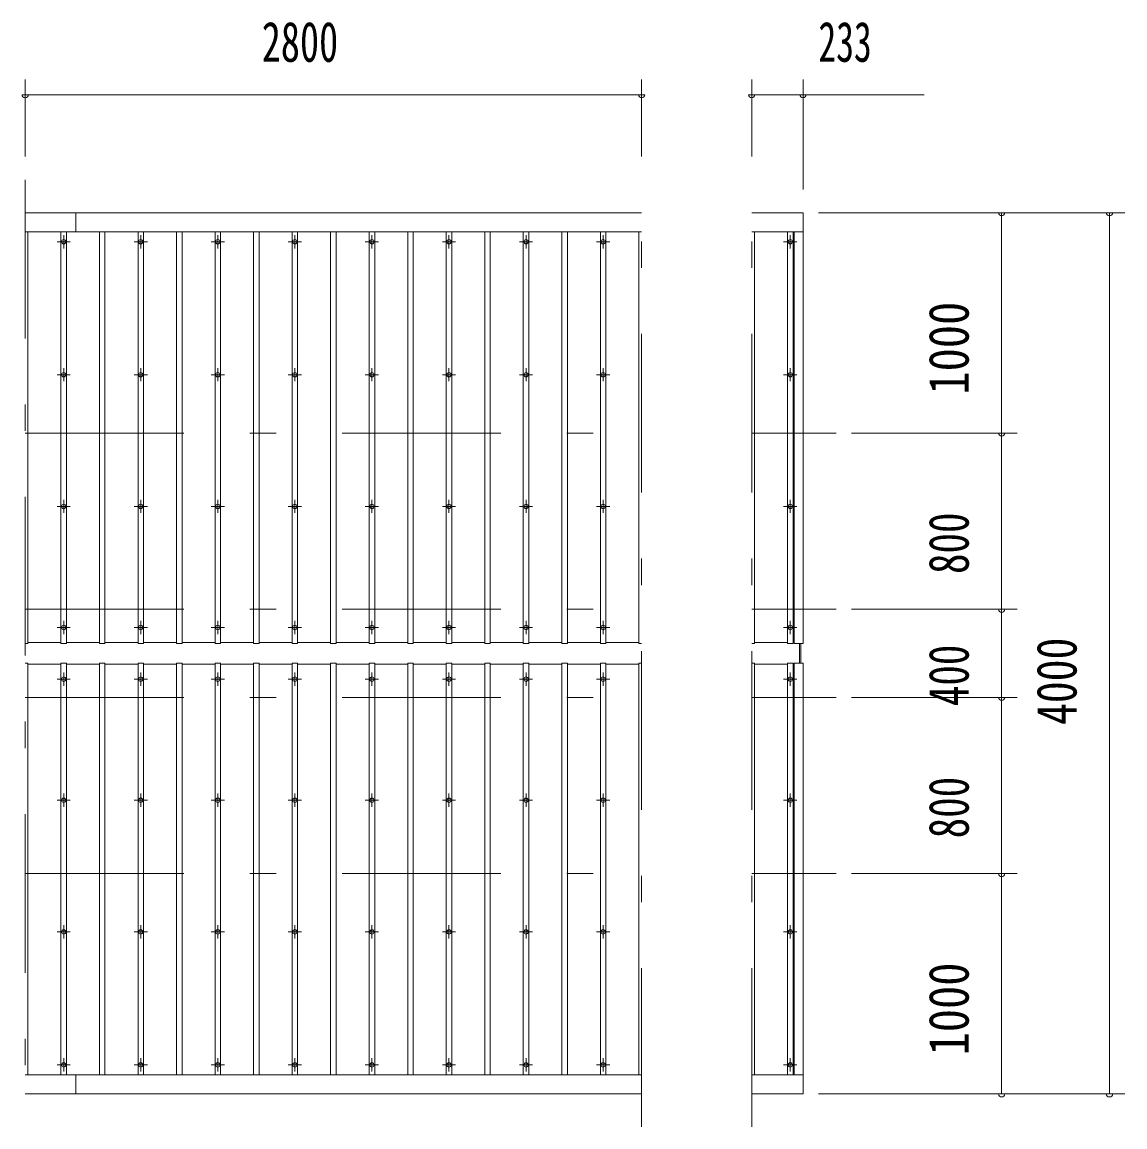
# Model space of a CAD drawing. Units: millimetres, scale not verified. Extents: x -37128 to 37128, y -29862 to 29862.
# Drawn here: x -11902 to -6893, y 23335 to 28351 of the extents above; entities that cross this region are included whole.
import ezdxf
from ezdxf.enums import TextEntityAlignment as Align

# ---------------------------------------------------------------- set-up
doc = ezdxf.new("R2010")
doc.units = ezdxf.units.MM
doc.header["$LTSCALE"] = 60
doc.linetypes.add('USER3', pattern=[24, 12, -5, 2, -5])
for name, color, linetype, lineweight in [('0-2_1-0BOLD', 7, 'Continuous', 18), ('0-3_1-2CENTER', 3, 'USER3', 18), ('0-4_1-4THIN', 4, 'Continuous', 18), ('0-5_1-5DIM', 3, 'Continuous', 18)]:
    doc.layers.add(name, color=color, linetype=linetype, lineweight=lineweight)
doc.styles.add('ＭＳ ゴシック', font='')
doc.styles.get('ＭＳ ゴシック').set_extended_font_data('MS Gothic')

msp = doc.modelspace()

# ---------------------------------------------------------------- linework, layer by layer
at = {"layer": '0-2_1-0BOLD'}
for p, q in [((-11888.49, 27484.86), (-9088.49, 27484.86)), ((-11658.5, 27398.37), (-11658.5, 27484.86)), ((-9088.49, 27398.37), (-11888.49, 27398.37)), ((-8355.5, 27398.37), (-8588.49, 27398.37)), ((-8371.5, 25529.71), (-8371.5, 25440.01)), ((-8365.5, 25440.01), (-8365.5, 25529.71)), ((-9088.49, 23571.35), (-11888.49, 23571.35)), ((-11658.5, 23484.86), (-11658.5, 23571.35)), ((-8355.5, 23571.35), (-8588.49, 23571.35)), ((-11888.49, 23484.86), (-9088.49, 23484.86))]:
    msp.add_line(p, q, dxfattribs=at)
for points in [[(-8588.49, 27484.86), (-8355.5, 27484.86), (-8355.5, 25529.71), (-8395.5, 25529.71), (-8395.5, 27398.37)], [(-8588.49, 23484.86), (-8355.5, 23484.86), (-8355.5, 25440.01)], [(-8355.5, 25440.01), (-8395.5, 25440.01), (-8395.5, 23571.35)]]:
    msp.add_lwpolyline(points, dxfattribs=at)
for centre in [(-11713.49, 27353.43), (-11363.49, 27353.43), (-11013.49, 27353.43), (-10663.49, 27353.43), (-10313.49, 27353.43), (-9963.49, 27353.43), (-9613.49, 27353.43), (-9263.49, 27353.43), (-8413.49, 27353.43), (-11713.49, 26749.72), (-11363.49, 26749.72), (-11013.49, 26749.72), (-10663.49, 26749.72), (-10313.49, 26749.72), (-9963.49, 26749.72), (-9613.49, 26749.72), (-9263.49, 26749.72), (-8413.49, 26749.72), (-11713.49, 26151.94), (-11363.49, 26151.94), (-11013.49, 26151.94), (-10663.49, 26151.94), (-10313.49, 26151.94), (-9963.49, 26151.94), (-9613.49, 26151.94), (-9263.49, 26151.94), (-8413.49, 26151.94), (-11713.49, 25602.25), (-11363.49, 25602.25), (-11013.49, 25602.25), (-10663.49, 25602.25), (-10313.49, 25602.25), (-9963.49, 25602.25), (-9613.49, 25602.25), (-9263.49, 25602.25), (-8413.49, 25602.25), (-11713.49, 25367.47), (-11363.49, 25367.47), (-11013.49, 25367.47), (-10663.49, 25367.47), (-10313.49, 25367.47), (-9963.49, 25367.47), (-9613.49, 25367.47), (-9263.49, 25367.47), (-8413.49, 25367.47), (-11713.49, 24817.78), (-11363.49, 24817.78), (-11013.49, 24817.78), (-10663.49, 24817.78), (-10313.49, 24817.78), (-9963.49, 24817.78), (-9613.49, 24817.78), (-9263.49, 24817.78), (-8413.49, 24817.78), (-11713.49, 24219.99), (-11363.49, 24219.99), (-11013.49, 24219.99), (-10663.49, 24219.99), (-10313.49, 24219.99), (-9963.49, 24219.99), (-9613.49, 24219.99), (-9263.49, 24219.99), (-8413.49, 24219.99), (-11713.49, 23616.29), (-11363.49, 23616.29), (-11013.49, 23616.29), (-10663.49, 23616.29), (-10313.49, 23616.29), (-9963.49, 23616.29), (-9613.49, 23616.29), (-9263.49, 23616.29), (-8413.49, 23616.29)]:
    msp.add_circle(centre, 10, dxfattribs=at)
at = {"layer": '0-3_1-2CENTER'}
for p, q in [((-11888.5, 27634.86), (-11888.5, 23334.86)), ((-9088.49, 23334.86), (-9088.49, 27634.86)), ((-8588.49, 23334.86), (-8588.49, 27634.86)), ((-11743.49, 27353.43), (-11683.5, 27353.43)), ((-11713.49, 27323.43), (-11713.49, 27383.44)), ((-11393.49, 27353.43), (-11333.5, 27353.43)), ((-11363.49, 27323.43), (-11363.49, 27383.44)), ((-10983.5, 27353.43), (-11043.49, 27353.43)), ((-11013.49, 27383.44), (-11013.49, 27323.43)), ((-10693.49, 27353.43), (-10633.5, 27353.43)), ((-10663.49, 27323.43), (-10663.49, 27383.44)), ((-10283.5, 27353.43), (-10343.49, 27353.43)), ((-10313.49, 27383.44), (-10313.49, 27323.43)), ((-9993.49, 27353.43), (-9933.5, 27353.43)), ((-9963.49, 27323.43), (-9963.49, 27383.44)), ((-9583.5, 27353.43), (-9643.49, 27353.43)), ((-9613.49, 27383.44), (-9613.49, 27323.43)), ((-9293.49, 27353.43), (-9233.5, 27353.43)), ((-9263.49, 27323.43), (-9263.49, 27383.44)), ((-8383.5, 27353.43), (-8443.49, 27353.43)), ((-8413.49, 27383.44), (-8413.49, 27323.43)), ((-11743.49, 26749.72), (-11683.5, 26749.72)), ((-11713.49, 26779.73), (-11713.49, 26719.73)), ((-11333.5, 26749.72), (-11393.49, 26749.72)), ((-11363.49, 26719.73), (-11363.49, 26779.73)), ((-11043.49, 26749.72), (-10983.49, 26749.72)), ((-11013.49, 26779.73), (-11013.49, 26719.73)), ((-10633.5, 26749.72), (-10693.49, 26749.72)), ((-10663.49, 26719.73), (-10663.49, 26779.73)), ((-10283.5, 26749.72), (-10343.49, 26749.72)), ((-10313.49, 26779.73), (-10313.49, 26719.73)), ((-9933.5, 26749.72), (-9993.49, 26749.72)), ((-9963.49, 26719.73), (-9963.49, 26779.73)), ((-9583.5, 26749.72), (-9643.49, 26749.72)), ((-9613.49, 26779.73), (-9613.49, 26719.73)), ((-9233.49, 26749.72), (-9293.49, 26749.72)), ((-9263.49, 26719.73), (-9263.49, 26779.73)), ((-8443.49, 26749.72), (-8383.5, 26749.72)), ((-8413.49, 26779.73), (-8413.49, 26719.73)), ((-11888.49, 26484.86), (-9088.49, 26484.86)), ((-8205.5, 26484.86), (-8588.49, 26484.86)), ((-11713.49, 26181.94), (-11713.49, 26121.94)), ((-11363.49, 26121.94), (-11363.49, 26181.94)), ((-11013.49, 26181.94), (-11013.49, 26121.94)), ((-10663.49, 26121.94), (-10663.49, 26181.94)), ((-10313.49, 26181.94), (-10313.49, 26121.94)), ((-9963.49, 26121.94), (-9963.49, 26181.94)), ((-9613.49, 26181.94), (-9613.49, 26121.94)), ((-9263.49, 26121.94), (-9263.49, 26181.94)), ((-8413.49, 26181.94), (-8413.49, 26121.94)), ((-11743.49, 26151.94), (-11683.5, 26151.94)), ((-11333.5, 26151.94), (-11393.49, 26151.94)), ((-11043.49, 26151.94), (-10983.49, 26151.94)), ((-10633.5, 26151.94), (-10693.49, 26151.94)), ((-10283.5, 26151.94), (-10343.49, 26151.94)), ((-9933.5, 26151.94), (-9993.49, 26151.94)), ((-9583.5, 26151.94), (-9643.49, 26151.94)), ((-9233.49, 26151.94), (-9293.49, 26151.94)), ((-8443.49, 26151.94), (-8383.5, 26151.94)), ((-11888.49, 25684.86), (-9088.49, 25684.86)), ((-8205.5, 25684.86), (-8588.49, 25684.86)), ((-11713.49, 25572.25), (-11713.49, 25632.25)), ((-11363.49, 25572.25), (-11363.49, 25632.25)), ((-11013.49, 25572.25), (-11013.49, 25632.25)), ((-10663.49, 25572.25), (-10663.49, 25632.25)), ((-10313.49, 25572.25), (-10313.49, 25632.25)), ((-9963.49, 25572.25), (-9963.49, 25632.25)), ((-9613.49, 25572.25), (-9613.49, 25632.25)), ((-9263.49, 25572.25), (-9263.49, 25632.25)), ((-8413.49, 25632.25), (-8413.49, 25572.25)), ((-11743.49, 25602.25), (-11683.5, 25602.25)), ((-11393.49, 25602.25), (-11333.5, 25602.25)), ((-11043.49, 25602.25), (-10983.49, 25602.25)), ((-10693.49, 25602.25), (-10633.5, 25602.25)), ((-10283.5, 25602.25), (-10343.49, 25602.25)), ((-9993.49, 25602.25), (-9933.5, 25602.25)), ((-9583.5, 25602.25), (-9643.49, 25602.25)), ((-9293.49, 25602.25), (-9233.49, 25602.25)), ((-8443.49, 25602.25), (-8383.5, 25602.25)), ((-11713.49, 25337.47), (-11713.49, 25397.47)), ((-11363.49, 25397.47), (-11363.49, 25337.47)), ((-11013.49, 25397.47), (-11013.49, 25337.47)), ((-10663.49, 25397.47), (-10663.49, 25337.47)), ((-10313.49, 25397.47), (-10313.49, 25337.47)), ((-9963.49, 25397.47), (-9963.49, 25337.47)), ((-9613.49, 25397.47), (-9613.49, 25337.47)), ((-9263.49, 25397.47), (-9263.49, 25337.47)), ((-8413.49, 25397.47), (-8413.49, 25337.47)), ((-11743.49, 25367.47), (-11683.5, 25367.47)), ((-11393.49, 25367.47), (-11333.5, 25367.47)), ((-11043.49, 25367.47), (-10983.49, 25367.47)), ((-10633.5, 25367.47), (-10693.49, 25367.47)), ((-10343.49, 25367.47), (-10283.5, 25367.47)), ((-9933.5, 25367.47), (-9993.49, 25367.47)), ((-9643.49, 25367.47), (-9583.5, 25367.47)), ((-9293.49, 25367.47), (-9233.49, 25367.47)), ((-8383.5, 25367.47), (-8443.49, 25367.47)), ((-11888.49, 25284.86), (-9088.49, 25284.86)), ((-8205.5, 25284.86), (-8588.49, 25284.86)), ((-11713.49, 24847.78), (-11713.49, 24787.78)), ((-11363.49, 24787.78), (-11363.49, 24847.78)), ((-11013.49, 24847.78), (-11013.49, 24787.78)), ((-10663.49, 24787.78), (-10663.49, 24847.78)), ((-10313.49, 24847.78), (-10313.49, 24787.78)), ((-9963.49, 24787.78), (-9963.49, 24847.78)), ((-9613.49, 24847.78), (-9613.49, 24787.78)), ((-9263.49, 24787.78), (-9263.49, 24847.78)), ((-8413.49, 24847.78), (-8413.49, 24787.78)), ((-11683.5, 24817.78), (-11743.49, 24817.78)), ((-11393.49, 24817.78), (-11333.5, 24817.78)), ((-10983.49, 24817.78), (-11043.49, 24817.78)), ((-10633.5, 24817.78), (-10693.49, 24817.78)), ((-10283.5, 24817.78), (-10343.49, 24817.78)), ((-9933.5, 24817.78), (-9993.49, 24817.78)), ((-9583.5, 24817.78), (-9643.49, 24817.78)), ((-9293.49, 24817.78), (-9233.49, 24817.78)), ((-8443.49, 24817.78), (-8383.5, 24817.78)), ((-11888.49, 24484.86), (-9088.49, 24484.86)), ((-8205.5, 24484.86), (-8588.49, 24484.86)), ((-11713.49, 24249.99), (-11713.49, 24189.99)), ((-11363.49, 24189.99), (-11363.49, 24249.99)), ((-11013.49, 24249.99), (-11013.49, 24189.99)), ((-10663.49, 24189.99), (-10663.49, 24249.99)), ((-10313.49, 24249.99), (-10313.49, 24189.99)), ((-9963.49, 24189.99), (-9963.49, 24249.99)), ((-9613.49, 24249.99), (-9613.49, 24189.99)), ((-9263.49, 24189.99), (-9263.49, 24249.99)), ((-8413.49, 24249.99), (-8413.49, 24189.99)), ((-11683.5, 24219.99), (-11743.49, 24219.99)), ((-11393.49, 24219.99), (-11333.5, 24219.99)), ((-10983.49, 24219.99), (-11043.49, 24219.99)), ((-10633.5, 24219.99), (-10693.49, 24219.99)), ((-10283.5, 24219.99), (-10343.49, 24219.99)), ((-9933.5, 24219.99), (-9993.49, 24219.99)), ((-9583.5, 24219.99), (-9643.49, 24219.99)), ((-9293.49, 24219.99), (-9233.49, 24219.99)), ((-8443.49, 24219.99), (-8383.5, 24219.99)), ((-11713.49, 23586.28), (-11713.49, 23646.29)), ((-11363.49, 23646.29), (-11363.49, 23586.28)), ((-11013.49, 23586.28), (-11013.49, 23646.29)), ((-10663.49, 23646.29), (-10663.49, 23586.28)), ((-10313.49, 23586.28), (-10313.49, 23646.29)), ((-9963.49, 23646.29), (-9963.49, 23586.28)), ((-9613.49, 23586.28), (-9613.49, 23646.29)), ((-9263.49, 23646.29), (-9263.49, 23586.28)), ((-8413.49, 23586.28), (-8413.49, 23646.29)), ((-11743.49, 23616.29), (-11683.5, 23616.29)), ((-11393.49, 23616.29), (-11333.5, 23616.29)), ((-10983.5, 23616.29), (-11043.49, 23616.29)), ((-10693.49, 23616.29), (-10633.5, 23616.29)), ((-10283.5, 23616.29), (-10343.49, 23616.29)), ((-9993.49, 23616.29), (-9933.5, 23616.29)), ((-9583.5, 23616.29), (-9643.49, 23616.29)), ((-9293.49, 23616.29), (-9233.5, 23616.29)), ((-8383.5, 23616.29), (-8443.49, 23616.29))]:
    msp.add_line(p, q, dxfattribs=at)
at = {"layer": '0-4_1-4THIN'}
for p, q in [((-11875.99, 25529.71), (-11875.99, 27398.37)), ((-11700.99, 27398.37), (-11700.99, 25529.71)), ((-11525.99, 27398.37), (-11525.99, 25529.71)), ((-11350.99, 27398.37), (-11350.99, 25529.71)), ((-11175.99, 27398.37), (-11175.99, 25529.71)), ((-11000.99, 27398.37), (-11000.99, 25529.71)), ((-10825.99, 27398.37), (-10825.99, 25529.71)), ((-10650.99, 27398.37), (-10650.99, 25529.71)), ((-10475.99, 27398.37), (-10475.99, 25529.71)), ((-10300.99, 27398.37), (-10300.99, 25529.71)), ((-10125.99, 27398.37), (-10125.99, 25529.71)), ((-9950.99, 27398.37), (-9950.99, 25529.71)), ((-9775.99, 27398.37), (-9775.99, 25529.71)), ((-9600.99, 27398.37), (-9600.99, 25529.71)), ((-9425.99, 27398.37), (-9425.99, 25529.71)), ((-9250.99, 27398.37), (-9250.99, 25529.71)), ((-8575.99, 25529.71), (-8575.99, 27398.37)), ((-8400.99, 27398.37), (-8400.99, 25529.71)), ((-11725.99, 25533.96), (-11875.99, 25533.96)), ((-11550.99, 25533.96), (-11700.99, 25533.96)), ((-11375.99, 25533.96), (-11525.99, 25533.96)), ((-11200.99, 25533.96), (-11350.99, 25533.96)), ((-11025.99, 25533.96), (-11175.99, 25533.96)), ((-10850.99, 25533.96), (-11000.99, 25533.96)), ((-10675.99, 25533.96), (-10825.99, 25533.96)), ((-10500.99, 25533.96), (-10650.99, 25533.96)), ((-10325.99, 25533.96), (-10475.99, 25533.96)), ((-10150.99, 25533.96), (-10300.99, 25533.96)), ((-9975.99, 25533.96), (-10125.99, 25533.96)), ((-9800.99, 25533.96), (-9950.99, 25533.96)), ((-9625.99, 25533.96), (-9775.99, 25533.96)), ((-9450.99, 25533.96), (-9600.99, 25533.96)), ((-9275.99, 25533.96), (-9425.99, 25533.96)), ((-9100.99, 25533.96), (-9250.99, 25533.96)), ((-8425.99, 25533.96), (-8575.99, 25533.96)), ((-8395.5, 25533.96), (-8400.99, 25533.96)), ((-11875.99, 25529.71), (-11888.49, 25529.71)), ((-8575.99, 25529.71), (-8588.49, 25529.71)), ((-11875.99, 25435.76), (-11725.99, 25435.76)), ((-11725.99, 23571.35), (-11725.99, 25440.01)), ((-11700.99, 25435.76), (-11550.99, 25435.76)), ((-11550.99, 23571.35), (-11550.99, 25440.01)), ((-11525.99, 25435.76), (-11375.99, 25435.76)), ((-11375.99, 23571.35), (-11375.99, 25440.01)), ((-11350.99, 25435.76), (-11200.99, 25435.76)), ((-11200.99, 23571.35), (-11200.99, 25440.01)), ((-11175.99, 25435.76), (-11025.99, 25435.76)), ((-11025.99, 23571.35), (-11025.99, 25440.01)), ((-11000.99, 25435.76), (-10850.99, 25435.76)), ((-10850.99, 23571.35), (-10850.99, 25440.01)), ((-10825.99, 25435.76), (-10675.99, 25435.76)), ((-10675.99, 23571.35), (-10675.99, 25440.01)), ((-10650.99, 25435.76), (-10500.99, 25435.76)), ((-10500.99, 23571.35), (-10500.99, 25440.01)), ((-10475.99, 25435.76), (-10325.99, 25435.76)), ((-10325.99, 23571.35), (-10325.99, 25440.01)), ((-10300.99, 25435.76), (-10150.99, 25435.76)), ((-10150.99, 23571.35), (-10150.99, 25440.01)), ((-10125.99, 25435.76), (-9975.99, 25435.76)), ((-9975.99, 23571.35), (-9975.99, 25440.01)), ((-9950.99, 25435.76), (-9800.99, 25435.76)), ((-9800.99, 23571.35), (-9800.99, 25440.01)), ((-9775.99, 25435.76), (-9625.99, 25435.76)), ((-9625.99, 23571.35), (-9625.99, 25440.01)), ((-9600.99, 25435.76), (-9450.99, 25435.76)), ((-9450.99, 23571.35), (-9450.99, 25440.01)), ((-9425.99, 25435.76), (-9275.99, 25435.76)), ((-9275.99, 23571.35), (-9275.99, 25440.01)), ((-9250.99, 25435.76), (-9100.99, 25435.76)), ((-9100.99, 25440.01), (-9088.49, 25440.01)), ((-9100.99, 25440.01), (-9100.99, 23571.35)), ((-8575.99, 25435.76), (-8425.99, 25435.76)), ((-8425.99, 23571.35), (-8425.99, 25440.01)), ((-8400.99, 25435.76), (-8395.5, 25435.76))]:
    msp.add_line(p, q, dxfattribs=at)
for points in [[(-11700.99, 25529.71), (-11725.99, 25529.71), (-11725.99, 27398.37)], [(-11525.99, 25529.71), (-11550.99, 25529.71), (-11550.99, 27398.37)], [(-11350.99, 25529.71), (-11375.99, 25529.71), (-11375.99, 27398.37)], [(-11175.99, 25529.71), (-11200.99, 25529.71), (-11200.99, 27398.37)], [(-11000.99, 25529.71), (-11025.99, 25529.71), (-11025.99, 27398.37)], [(-10825.99, 25529.71), (-10850.99, 25529.71), (-10850.99, 27398.37)], [(-10650.99, 25529.71), (-10675.99, 25529.71), (-10675.99, 27398.37)], [(-10475.99, 25529.71), (-10500.99, 25529.71), (-10500.99, 27398.37)], [(-10300.99, 25529.71), (-10325.99, 25529.71), (-10325.99, 27398.37)], [(-10125.99, 25529.71), (-10150.99, 25529.71), (-10150.99, 27398.37)], [(-9950.99, 25529.71), (-9975.99, 25529.71), (-9975.99, 27398.37)], [(-9775.99, 25529.71), (-9800.99, 25529.71), (-9800.99, 27398.37)], [(-9600.99, 25529.71), (-9625.99, 25529.71), (-9625.99, 27398.37)], [(-9425.99, 25529.71), (-9450.99, 25529.71), (-9450.99, 27398.37)], [(-9250.99, 25529.71), (-9275.99, 25529.71), (-9275.99, 27398.37)], [(-9100.99, 27398.37), (-9100.99, 25529.71), (-9088.49, 25529.71)], [(-8400.99, 25529.71), (-8425.99, 25529.71), (-8425.99, 27398.37)], [(-11875.99, 23571.35), (-11875.99, 25440.01), (-11888.49, 25440.01)], [(-11725.99, 25440.01), (-11700.99, 25440.01), (-11700.99, 23571.35)], [(-11550.99, 25440.01), (-11525.99, 25440.01), (-11525.99, 23571.35)], [(-11375.99, 25440.01), (-11350.99, 25440.01), (-11350.99, 23571.35)], [(-11200.99, 25440.01), (-11175.99, 25440.01), (-11175.99, 23571.35)], [(-11025.99, 25440.01), (-11000.99, 25440.01), (-11000.99, 23571.35)], [(-10850.99, 25440.01), (-10825.99, 25440.01), (-10825.99, 23571.35)], [(-10675.99, 25440.01), (-10650.99, 25440.01), (-10650.99, 23571.35)], [(-10500.99, 25440.01), (-10475.99, 25440.01), (-10475.99, 23571.35)], [(-10325.99, 25440.01), (-10300.99, 25440.01), (-10300.99, 23571.35)], [(-10150.99, 25440.01), (-10125.99, 25440.01), (-10125.99, 23571.35)], [(-9975.99, 25440.01), (-9950.99, 25440.01), (-9950.99, 23571.35)], [(-9800.99, 25440.01), (-9775.99, 25440.01), (-9775.99, 23571.35)], [(-9625.99, 25440.01), (-9600.99, 25440.01), (-9600.99, 23571.35)], [(-9450.99, 25440.01), (-9425.99, 25440.01), (-9425.99, 23571.35)], [(-9275.99, 25440.01), (-9250.99, 25440.01), (-9250.99, 23571.35)], [(-8575.99, 23571.35), (-8575.99, 25440.01), (-8588.49, 25440.01)], [(-8425.99, 25440.01), (-8400.99, 25440.01), (-8400.99, 23571.35)]]:
    msp.add_lwpolyline(points, dxfattribs=at)
at = {"layer": '0-5_1-5DIM'}
for p, q in [((-11888.49, 28090.67), (-11888.49, 27740.67)), ((-9088.49, 27740.67), (-9088.49, 28090.67)), ((-8588.49, 27740.67), (-8588.49, 28090.67)), ((-8355.49, 28090.67), (-8355.49, 27590.67)), ((-11874.49, 28020.67), (-11902.49, 28020.67)), ((-9088.49, 28020.67), (-11888.49, 28020.67)), ((-9074.49, 28020.67), (-9102.49, 28020.67)), ((-8574.49, 28020.67), (-8602.49, 28020.67)), ((-8588.49, 28020.67), (-7805.99, 28020.67)), ((-8341.49, 28020.67), (-8369.49, 28020.67)), ((-8285.5, 27484.86), (-6893.49, 27484.86)), ((-7439.49, 27484.86), (-7467.49, 27484.86)), ((-7453.49, 27484.86), (-7453.49, 26484.86)), ((-6949.49, 27484.86), (-6977.49, 27484.86)), ((-6963.49, 27484.86), (-6963.49, 23484.86)), ((-7383.49, 26484.86), (-8135.5, 26484.86)), ((-7439.49, 26484.86), (-7467.49, 26484.86)), ((-7453.49, 26484.86), (-7453.49, 25684.86)), ((-7383.49, 25684.86), (-8135.5, 25684.86)), ((-7439.49, 25684.86), (-7467.49, 25684.86)), ((-7453.49, 25684.86), (-7453.49, 25284.86)), ((-7383.49, 25284.86), (-8135.5, 25284.86)), ((-7439.49, 25284.86), (-7467.49, 25284.86)), ((-7453.49, 25284.86), (-7453.49, 24484.86)), ((-7383.49, 24484.86), (-8135.5, 24484.86)), ((-7439.49, 24484.86), (-7467.49, 24484.86)), ((-7453.49, 24484.86), (-7453.49, 23484.86)), ((-6893.49, 23484.86), (-8285.5, 23484.86)), ((-7439.49, 23484.86), (-7467.49, 23484.86)), ((-6949.49, 23484.86), (-6977.49, 23484.86))]:
    msp.add_line(p, q, dxfattribs=at)
for centre in [(-11888.49, 28020.67), (-9088.49, 28020.67), (-8588.49, 28020.67), (-8355.49, 28020.67), (-7453.49, 27484.86), (-6963.49, 27484.86), (-7453.49, 26484.86), (-7453.49, 25684.86), (-7453.49, 25284.86), (-7453.49, 24484.86), (-7453.49, 23484.86), (-6963.49, 23484.86)]:
    msp.add_arc(centre, 14, 180, 0, dxfattribs=at)

# ---------------------------------------------------------------- texts
at = {"layer": '0-5_1-5DIM', "color": 7, "style": 'ＭＳ ゴシック'}
for s, width, p in [('2800', 0.7, (-10813.99, 28115.54)), ('233', 0.65, (-8285.49, 28115.54))]:
    msp.add_text(s, height=182.3, dxfattribs=dict(at, width=width)).set_placement(p, align=Align.BOTTOM_LEFT)
for s, width, p in [('1000', 0.85, (-7548.36, 26659.36)), ('800', 0.75, (-7548.36, 25845.11)), ('4000', 0.8, (-7058.36, 25159.36)), ('400', 0.75, (-7548.36, 25245.11)), ('800', 0.75, (-7548.36, 24645.11)), ('1000', 0.85, (-7548.36, 23659.36))]:
    msp.add_text(s, height=182.3, rotation=90, dxfattribs=dict(at, width=width)).set_placement(p, align=Align.BOTTOM_LEFT)

doc.saveas('drawing.dxf')
